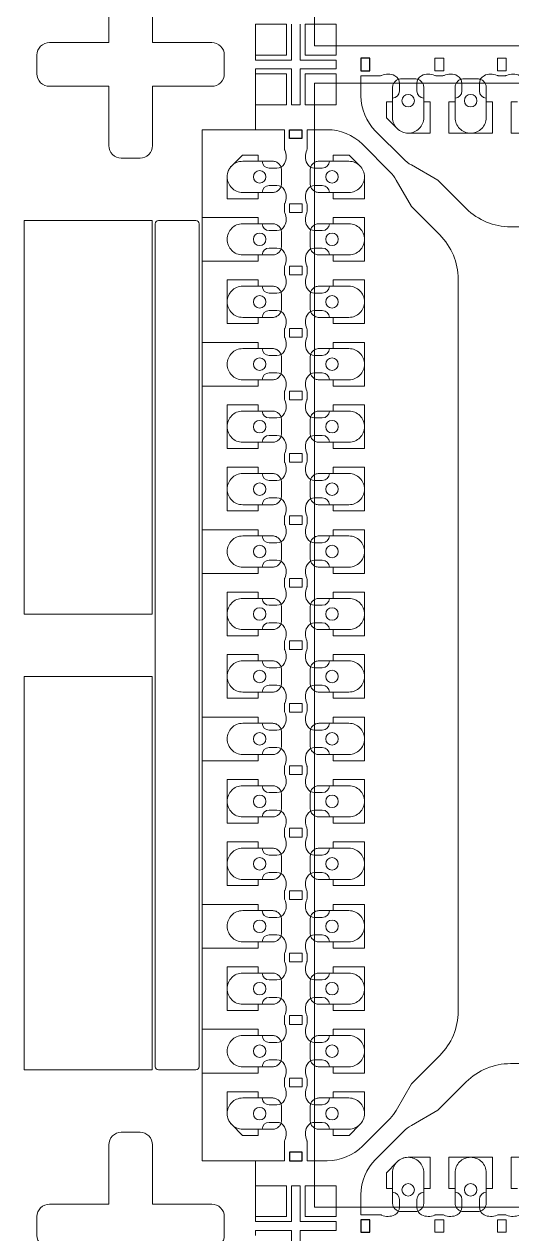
# Model space of a CAD drawing. Extents: x 0.5 to 10.25, y 0.33 to 6.92.
# Drawn here: x 1.5331 to 1.7283, y 3.7789 to 4.2632 of the extents above; entities that cross this region are included whole.
import ezdxf

# ---------------------------------------------------------------- set-up
doc = ezdxf.new("R2010")
doc.units = 0
doc.header["$LTSCALE"] = 0.006
doc.header["$MEASUREMENT"] = 0
doc.linetypes.add('CENTER', pattern=[2, 1.25, -0.25, 0.25, -0.25])
doc.linetypes.add('HIDDEN', pattern=[0.375, 0.25, -0.125])
doc.layers.get('0').update_dxf_attribs({"linetype": 'CONTINUOUS'})
for name, color, linetype in [('1', 7, 'CONTINUOUS'), ('1D', 7, 'CONTINUOUS'), ('3D', 7, 'CONTINUOUS'), ('4D', 7, 'CONTINUOUS')]:
    doc.layers.add(name, color=color, linetype=linetype)

msp = doc.modelspace()

# ---------------------------------------------------------------- linework, layer by layer
at = {"color": 0, "lineweight": 13}
for p, q in [((1.625687, 4.250795), (1.625687, 4.248795)), ((1.625687, 4.245295), (1.625687, 4.243295)), ((1.625675, 4.230918), (1.625675, 4.220942)), ((1.625664, 3.79817), (1.625664, 3.808148)), ((1.640039, 3.79817), (1.643584, 3.79817)), ((1.625687, 3.785795), (1.625687, 3.783795)), ((1.625687, 3.780295), (1.625687, 3.778295))]:
    msp.add_line(p, q, dxfattribs=at)
for points in [[(1.638062, 4.26317), (1.625687, 4.26317), (1.625687, 4.250795), (1.638062, 4.250795)], [(1.645562, 4.26317), (1.657937, 4.26317), (1.657937, 4.250795), (1.645562, 4.250795)], [(1.638062, 4.243295), (1.625687, 4.243295), (1.625687, 4.23092), (1.638062, 4.23092)], [(1.645562, 4.243295), (1.657937, 4.243295), (1.657937, 4.23092), (1.645562, 4.23092)], [(1.638062, 3.79817), (1.625687, 3.79817), (1.625687, 3.785795), (1.638062, 3.785795)], [(1.645562, 3.79817), (1.657937, 3.79817), (1.657937, 3.785795), (1.645562, 3.785795)]]:
    msp.add_lwpolyline(points, close=True, dxfattribs=at)
for points in [[(2.020872, 4.182045), (1.727751, 4.182045, -0.1989124), (1.710074, 4.189367), (1.698709, 4.200732), (1.688079, 4.206807, -0.0666615), (1.684914, 4.209224), (1.673772, 4.220365, -0.1989123), (1.667914, 4.234508), (1.667914, 4.242545), (1.675739, 4.242545, 0.113095), (1.676174, 4.242645, -0.239407), (1.681457, 4.242542, -0.2771149), (1.683312, 4.239453), (1.683312, 4.236427, -0.3991371), (1.680562, 4.233531), (1.680562, 4.232027), (1.678062, 4.232027), (1.678062, 4.225706), (1.682392, 4.221376, 0.2015828), (1.686789, 4.219545), (1.695562, 4.219545), (1.695562, 4.232027), (1.693062, 4.232027), (1.693062, 4.233531, -0.3991371), (1.690312, 4.236427), (1.690312, 4.239453, -0.2771149), (1.692166, 4.242542, -0.2394069), (1.697449, 4.242645, 0.113095), (1.697885, 4.242545), (1.700739, 4.242545, 0.113095), (1.701174, 4.242645, -0.2394069), (1.706457, 4.242542, -0.2771149), (1.708312, 4.239453), (1.708312, 4.236427, -0.3991371), (1.705562, 4.233531), (1.705562, 4.232027), (1.703062, 4.232027), (1.703062, 4.219545), (1.720562, 4.219545), (1.720562, 4.232027), (1.718062, 4.232027), (1.718062, 4.233531, -0.3991371), (1.715312, 4.236427), (1.715312, 4.239453, -0.2771149), (1.717166, 4.242542, -0.2394069), (1.722449, 4.242645, 0.113095), (1.722885, 4.242545), (1.725739, 4.242545, 0.113095), (1.726174, 4.242645, -0.2394069), (1.731457, 4.242542, -0.2771149)], [(1.604312, 4.185795), (1.626794, 4.185795), (1.626794, 4.183295), (1.628298, 4.183295, 0.3991371), (1.631194, 4.180545), (1.634219, 4.180545, 0.2771149), (1.637308, 4.182399, 0.2394069), (1.637411, 4.187682, -0.113095), (1.637312, 4.188118), (1.637312, 4.190972, -0.113095), (1.637411, 4.191407, 0.2394069), (1.637308, 4.19669, 0.2771149), (1.634219, 4.198545), (1.631194, 4.198545, 0.3991371), (1.628298, 4.195795), (1.626794, 4.195795), (1.626794, 4.193295), (1.614312, 4.193295), (1.614312, 4.202067, -0.2015828), (1.616142, 4.206464), (1.620473, 4.210795), (1.626794, 4.210795), (1.626794, 4.208295), (1.628298, 4.208295, 0.3991371), (1.631194, 4.205545), (1.634219, 4.205545, 0.2771149), (1.637308, 4.207399, 0.239407), (1.637411, 4.212682, -0.113095), (1.637312, 4.213118), (1.637312, 4.220942), (1.604312, 4.220942), (1.604312, 3.808148)], [(1.604312, 4.135795), (1.626794, 4.135795), (1.626794, 4.133295), (1.628298, 4.133295, 0.3991371), (1.631194, 4.130545), (1.634219, 4.130545, 0.2771149), (1.637308, 4.132399, 0.2394069), (1.637411, 4.137682, -0.113095), (1.637312, 4.138118), (1.637312, 4.140972, -0.113095), (1.637411, 4.141407, 0.2394069), (1.637308, 4.14669, 0.2771149), (1.634219, 4.148545), (1.631194, 4.148545, 0.3991371), (1.628298, 4.145795), (1.626794, 4.145795), (1.626794, 4.143295), (1.614312, 4.143295), (1.614312, 4.160795), (1.626794, 4.160795), (1.626794, 4.158295), (1.628298, 4.158295, 0.3991371), (1.631194, 4.155545), (1.634219, 4.155545, 0.2771149), (1.637308, 4.157399, 0.2394069), (1.637411, 4.162682, -0.113095), (1.637312, 4.163118), (1.637312, 4.165972, -0.113095), (1.637411, 4.166407, 0.2394069), (1.637308, 4.17169, 0.2771149), (1.634219, 4.173545), (1.631194, 4.173545, 0.3991371), (1.628298, 4.170795), (1.626794, 4.170795), (1.626794, 4.168295), (1.604312, 4.168295)], [(1.604312, 4.060795), (1.626794, 4.060795), (1.626794, 4.058295), (1.628298, 4.058295, 0.3991371), (1.631194, 4.055545), (1.634219, 4.055545, 0.2771149), (1.637308, 4.057399, 0.2394069), (1.637411, 4.062682, -0.113095), (1.637312, 4.063118), (1.637312, 4.065972, -0.113095), (1.637411, 4.066407, 0.2394069), (1.637308, 4.07169, 0.2771149), (1.634219, 4.073545), (1.631194, 4.073545, 0.3991371), (1.628298, 4.070795), (1.626794, 4.070795), (1.626794, 4.068295), (1.614312, 4.068295), (1.614312, 4.085795), (1.626794, 4.085795), (1.626794, 4.083295), (1.628298, 4.083295, 0.3991371), (1.631194, 4.080545), (1.634219, 4.080545, 0.2771149), (1.637308, 4.082399, 0.2394069), (1.637411, 4.087682, -0.113095), (1.637312, 4.088118), (1.637312, 4.090972, -0.113095), (1.637411, 4.091407, 0.2394069), (1.637308, 4.09669, 0.2771149), (1.634219, 4.098545), (1.631194, 4.098545, 0.3991371), (1.628298, 4.095795), (1.626794, 4.095795), (1.626794, 4.093295), (1.614312, 4.093295), (1.614312, 4.110795), (1.626794, 4.110795), (1.626794, 4.108295), (1.628298, 4.108295, 0.3991371), (1.631194, 4.105545), (1.634219, 4.105545, 0.2771149), (1.637308, 4.107399, 0.2394069), (1.637411, 4.112682, -0.113095), (1.637312, 4.113118), (1.637312, 4.115972, -0.113095), (1.637411, 4.116407, 0.2394069), (1.637308, 4.12169, 0.2771149), (1.634219, 4.123545), (1.631194, 4.123545, 0.3991371), (1.628298, 4.120795), (1.626794, 4.120795), (1.626794, 4.118295), (1.604312, 4.118295)], [(1.604312, 3.985795), (1.626794, 3.985795), (1.626794, 3.983295), (1.628298, 3.983295, 0.3991371), (1.631194, 3.980545), (1.634219, 3.980545, 0.2771149), (1.637308, 3.982399, 0.2394069), (1.637411, 3.987682, -0.113095), (1.637312, 3.988118), (1.637312, 3.990972, -0.113095), (1.637411, 3.991407, 0.2394069), (1.637308, 3.99669, 0.2771149), (1.634219, 3.998545), (1.631194, 3.998545, 0.3991371), (1.628298, 3.995795), (1.626794, 3.995795), (1.626794, 3.993295), (1.614312, 3.993295), (1.614312, 4.010795), (1.626794, 4.010795), (1.626794, 4.008295), (1.628298, 4.008295, 0.3991371), (1.631194, 4.005545), (1.634219, 4.005545, 0.2771149), (1.637308, 4.007399, 0.2394069), (1.637411, 4.012682, -0.113095), (1.637312, 4.013118), (1.637312, 4.015972, -0.113095), (1.637411, 4.016407, 0.2394069), (1.637308, 4.02169, 0.2771149), (1.634219, 4.023545), (1.631194, 4.023545, 0.3991371), (1.628298, 4.020795), (1.626794, 4.020795), (1.626794, 4.018295), (1.614312, 4.018295), (1.614312, 4.035795), (1.626794, 4.035795), (1.626794, 4.033295), (1.628298, 4.033295, 0.3991371), (1.631194, 4.030545), (1.634219, 4.030545, 0.2771149), (1.637308, 4.032399, 0.2394069), (1.637411, 4.037682, -0.113095), (1.637312, 4.038118), (1.637312, 4.040972, -0.113095), (1.637411, 4.041407, 0.2394069), (1.637308, 4.04669, 0.2771149), (1.634219, 4.048545), (1.631194, 4.048545, 0.3991371), (1.628298, 4.045795), (1.626794, 4.045795), (1.626794, 4.043295), (1.604312, 4.043295)], [(1.604312, 3.910795), (1.626794, 3.910795), (1.626794, 3.908295), (1.628298, 3.908295, 0.3991371), (1.631194, 3.905545), (1.634219, 3.905545, 0.2771149), (1.637308, 3.907399, 0.2394069), (1.637411, 3.912682, -0.113095), (1.637312, 3.913118), (1.637312, 3.915972, -0.113095), (1.637411, 3.916407, 0.2394069), (1.637308, 3.92169, 0.2771149), (1.634219, 3.923545), (1.631194, 3.923545, 0.3991371), (1.628298, 3.920795), (1.626794, 3.920795), (1.626794, 3.918295), (1.614312, 3.918295), (1.614312, 3.935795), (1.626794, 3.935795), (1.626794, 3.933295), (1.628298, 3.933295, 0.3991371), (1.631194, 3.930545), (1.634219, 3.930545, 0.2771149), (1.637308, 3.932399, 0.2394069), (1.637411, 3.937682, -0.113095), (1.637312, 3.938118), (1.637312, 3.940972, -0.113095), (1.637411, 3.941407, 0.2394069), (1.637308, 3.94669, 0.2771149), (1.634219, 3.948545), (1.631194, 3.948545, 0.3991371), (1.628298, 3.945795), (1.626794, 3.945795), (1.626794, 3.943295), (1.614312, 3.943295), (1.614312, 3.960795), (1.626794, 3.960795), (1.626794, 3.958295), (1.628298, 3.958295, 0.3991371), (1.631194, 3.955545), (1.634219, 3.955545, 0.2771149), (1.637308, 3.957399, 0.2394069), (1.637411, 3.962682, -0.113095), (1.637312, 3.963118), (1.637312, 3.965972, -0.113095), (1.637411, 3.966407, 0.2394069), (1.637308, 3.97169, 0.2771149), (1.634219, 3.973545), (1.631194, 3.973545, 0.3991371), (1.628298, 3.970795), (1.626794, 3.970795), (1.626794, 3.968295), (1.604312, 3.968295)], [(1.604312, 3.860795), (1.626794, 3.860795), (1.626794, 3.858295), (1.628298, 3.858295, 0.3991371), (1.631194, 3.855545), (1.634219, 3.855545, 0.2771149), (1.637308, 3.857399, 0.2394069), (1.637411, 3.862682, -0.113095), (1.637312, 3.863118), (1.637312, 3.865972, -0.113095), (1.637411, 3.866407, 0.2394069), (1.637308, 3.87169, 0.2771149), (1.634219, 3.873545), (1.631194, 3.873545, 0.3991371), (1.628298, 3.870795), (1.626794, 3.870795), (1.626794, 3.868295), (1.614312, 3.868295), (1.614312, 3.885795), (1.626794, 3.885795), (1.626794, 3.883295), (1.628298, 3.883295, 0.3991371), (1.631194, 3.880545), (1.634219, 3.880545, 0.2771149), (1.637308, 3.882399, 0.2394069), (1.637411, 3.887682, -0.113095), (1.637312, 3.888118), (1.637312, 3.890972, -0.113095), (1.637411, 3.891407, 0.2394069), (1.637308, 3.89669, 0.2771149), (1.634219, 3.898545), (1.631194, 3.898545, 0.3991371), (1.628298, 3.895795), (1.626794, 3.895795), (1.626794, 3.893295), (1.604312, 3.893295)], [(1.604312, 3.808148), (1.637312, 3.808148), (1.637312, 3.815972, -0.113095), (1.637411, 3.816407, 0.239407), (1.637308, 3.82169, 0.2771149), (1.634219, 3.823545), (1.631194, 3.823545, 0.3991371), (1.628298, 3.820795), (1.626794, 3.820795), (1.626794, 3.818295), (1.620473, 3.818295), (1.616142, 3.822626, -0.2015828), (1.614312, 3.827023), (1.614312, 3.835795), (1.626794, 3.835795), (1.626794, 3.833295), (1.628298, 3.833295, 0.3991371), (1.631194, 3.830545), (1.634219, 3.830545, 0.2771149), (1.637308, 3.832399, 0.2394069), (1.637411, 3.837682, -0.113095), (1.637312, 3.838118), (1.637312, 3.840972, -0.113095), (1.637411, 3.841407, 0.2394069), (1.637308, 3.84669, 0.2771149), (1.634219, 3.848545), (1.631194, 3.848545, 0.3991371), (1.628298, 3.845795), (1.626794, 3.845795), (1.626794, 3.843295), (1.604312, 3.843295)], [(2.020872, 3.847045), (1.727751, 3.847045, 0.1989124), (1.710074, 3.839723), (1.698709, 3.828358), (1.688079, 3.822283, 0.0666615), (1.684914, 3.819866), (1.673772, 3.808724, 0.1989123), (1.667914, 3.794582), (1.667914, 3.786545), (1.675739, 3.786545, -0.113095), (1.676174, 3.786445, 0.239407), (1.681457, 3.786548, 0.2771149), (1.683312, 3.789637), (1.683312, 3.792663, 0.3991371), (1.680562, 3.795559), (1.680562, 3.797063), (1.678062, 3.797063), (1.678062, 3.803384), (1.682392, 3.807714, -0.2015828), (1.686789, 3.809545), (1.695562, 3.809545), (1.695562, 3.797063), (1.693062, 3.797063), (1.693062, 3.795559, 0.3991371), (1.690312, 3.792663), (1.690312, 3.789637, 0.2771149), (1.692166, 3.786548, 0.2394069), (1.697449, 3.786445, -0.113095), (1.697885, 3.786545), (1.700739, 3.786545, -0.113095), (1.701174, 3.786445, 0.2394069), (1.706457, 3.786548, 0.2771149), (1.708312, 3.789637), (1.708312, 3.792663, 0.3991371), (1.705562, 3.795559), (1.705562, 3.797063), (1.703062, 3.797063), (1.703062, 3.809545), (1.720562, 3.809545), (1.720562, 3.797063), (1.718062, 3.797063), (1.718062, 3.795559, 0.3991371), (1.715312, 3.792663), (1.715312, 3.789637, 0.2771149), (1.717166, 3.786548, 0.2394069), (1.722449, 3.786445, -0.113095), (1.722885, 3.786545), (1.725739, 3.786545, -0.113095), (1.726174, 3.786445, 0.2394069), (1.731457, 3.786548, 0.2771149)]]:
    msp.add_lwpolyline(points, format="xyb", dxfattribs=at)
for points in [[(1.730562, 4.232027), (1.728062, 4.232027), (1.728062, 4.219545), (1.745562, 4.219545)], [(1.730562, 3.797063), (1.728062, 3.797063), (1.728062, 3.809545), (1.745562, 3.809545)]]:
    msp.add_lwpolyline(points, dxfattribs=at)
msp.add_lwpolyline([(1.68205, 4.200778), (1.688125, 4.190148), (1.699489, 4.178783, -0.1989124), (1.706812, 4.161105), (1.706812, 3.867985, -0.1989124), (1.699489, 3.850307), (1.688125, 3.838942), (1.68205, 3.828312, -0.0666615), (1.679633, 3.825147), (1.668491, 3.814005, -0.1989123), (1.654349, 3.808148), (1.646312, 3.808148), (1.646312, 3.815972, 0.113095), (1.646212, 3.816407, -0.239407), (1.646315, 3.82169, -0.2771149), (1.649404, 3.823545), (1.65243, 3.823545, -0.3991371), (1.655326, 3.820795), (1.65683, 3.820795), (1.65683, 3.818295), (1.663151, 3.818295), (1.667481, 3.822626, 0.2015828), (1.669312, 3.827023), (1.669312, 3.835795), (1.65683, 3.835795), (1.65683, 3.833295), (1.655326, 3.833295, -0.3991371), (1.65243, 3.830545), (1.649404, 3.830545, -0.2771149), (1.646315, 3.832399, -0.2394069), (1.646212, 3.837682, 0.113095), (1.646312, 3.838118), (1.646312, 3.840972, 0.113095), (1.646212, 3.841407, -0.2394069), (1.646315, 3.84669, -0.2771149), (1.649404, 3.848545), (1.65243, 3.848545, -0.3991371), (1.655326, 3.845795), (1.65683, 3.845795), (1.65683, 3.843295), (1.669312, 3.843295), (1.669312, 3.860795), (1.65683, 3.860795), (1.65683, 3.858295), (1.655326, 3.858295, -0.3991371), (1.65243, 3.855545), (1.649404, 3.855545, -0.2771149), (1.646315, 3.857399, -0.2394069), (1.646212, 3.862682, 0.113095), (1.646312, 3.863118), (1.646312, 3.865972, 0.113095), (1.646212, 3.866407, -0.2394069), (1.646315, 3.87169, -0.2771149), (1.649404, 3.873545), (1.65243, 3.873545, -0.3991371), (1.655326, 3.870795), (1.65683, 3.870795), (1.65683, 3.868295), (1.669312, 3.868295), (1.669312, 3.885795), (1.65683, 3.885795), (1.65683, 3.883295), (1.655326, 3.883295, -0.3991371), (1.65243, 3.880545), (1.649404, 3.880545, -0.2771149), (1.646315, 3.882399, -0.2394069), (1.646212, 3.887682, 0.113095), (1.646312, 3.888118), (1.646312, 3.890972, 0.113095), (1.646212, 3.891407, -0.2394069), (1.646315, 3.89669, -0.2771149), (1.649404, 3.898545), (1.65243, 3.898545, -0.3991371), (1.655326, 3.895795), (1.65683, 3.895795), (1.65683, 3.893295), (1.669312, 3.893295), (1.669312, 3.910795), (1.65683, 3.910795), (1.65683, 3.908295), (1.655326, 3.908295, -0.3991371), (1.65243, 3.905545), (1.649404, 3.905545, -0.2771149), (1.646315, 3.907399, -0.2394069), (1.646212, 3.912682, 0.113095), (1.646312, 3.913118), (1.646312, 3.915972, 0.113095), (1.646212, 3.916407, -0.2394069), (1.646315, 3.92169, -0.2771149), (1.649404, 3.923545), (1.65243, 3.923545, -0.3991371), (1.655326, 3.920795), (1.65683, 3.920795), (1.65683, 3.918295), (1.669312, 3.918295), (1.669312, 3.935795), (1.65683, 3.935795), (1.65683, 3.933295), (1.655326, 3.933295, -0.3991371), (1.65243, 3.930545), (1.649404, 3.930545, -0.2771149), (1.646315, 3.932399, -0.2394069), (1.646212, 3.937682, 0.113095), (1.646312, 3.938118), (1.646312, 3.940972, 0.113095), (1.646212, 3.941407, -0.2394069), (1.646315, 3.94669, -0.2771149), (1.649404, 3.948545), (1.65243, 3.948545, -0.3991371), (1.655326, 3.945795), (1.65683, 3.945795), (1.65683, 3.943295), (1.669312, 3.943295), (1.669312, 3.960795), (1.65683, 3.960795), (1.65683, 3.958295), (1.655326, 3.958295, -0.3991371), (1.65243, 3.955545), (1.649404, 3.955545, -0.2771149), (1.646315, 3.957399, -0.2394069), (1.646212, 3.962682, 0.113095), (1.646312, 3.963118), (1.646312, 3.965972, 0.113095), (1.646212, 3.966407, -0.2394069), (1.646315, 3.97169, -0.2771149), (1.649404, 3.973545), (1.65243, 3.973545, -0.3991371), (1.655326, 3.970795), (1.65683, 3.970795), (1.65683, 3.968295), (1.669312, 3.968295), (1.669312, 3.985795), (1.65683, 3.985795), (1.65683, 3.983295), (1.655326, 3.983295, -0.3991371), (1.65243, 3.980545), (1.649404, 3.980545, -0.2771149), (1.646315, 3.982399, -0.2394069), (1.646212, 3.987682, 0.113095), (1.646312, 3.988118), (1.646312, 3.990972, 0.113095), (1.646212, 3.991407, -0.2394069), (1.646315, 3.99669, -0.2771149), (1.649404, 3.998545), (1.65243, 3.998545, -0.3991371), (1.655326, 3.995795), (1.65683, 3.995795), (1.65683, 3.993295), (1.669312, 3.993295), (1.669312, 4.010795), (1.65683, 4.010795), (1.65683, 4.008295), (1.655326, 4.008295, -0.3991371), (1.65243, 4.005545), (1.649404, 4.005545, -0.2771149), (1.646315, 4.007399, -0.2394069), (1.646212, 4.012682, 0.113095), (1.646312, 4.013118), (1.646312, 4.015972, 0.113095), (1.646212, 4.016407, -0.2394069), (1.646315, 4.02169, -0.2771149), (1.649404, 4.023545), (1.65243, 4.023545, -0.3991371), (1.655326, 4.020795), (1.65683, 4.020795), (1.65683, 4.018295), (1.669312, 4.018295), (1.669312, 4.035795), (1.65683, 4.035795), (1.65683, 4.033295), (1.655326, 4.033295, -0.3991371), (1.65243, 4.030545), (1.649404, 4.030545, -0.2771149), (1.646315, 4.032399, -0.2394069), (1.646212, 4.037682, 0.113095), (1.646312, 4.038118), (1.646312, 4.040972, 0.113095), (1.646212, 4.041407, -0.2394069), (1.646315, 4.04669, -0.2771149), (1.649404, 4.048545), (1.65243, 4.048545, -0.3991371), (1.655326, 4.045795), (1.65683, 4.045795), (1.65683, 4.043295), (1.669312, 4.043295), (1.669312, 4.060795), (1.65683, 4.060795), (1.65683, 4.058295), (1.655326, 4.058295, -0.3991371), (1.65243, 4.055545), (1.649404, 4.055545, -0.2771149), (1.646315, 4.057399, -0.2394069), (1.646212, 4.062682, 0.113095), (1.646312, 4.063118), (1.646312, 4.065972, 0.113095), (1.646212, 4.066407, -0.2394069), (1.646315, 4.07169, -0.2771149), (1.649404, 4.073545), (1.65243, 4.073545, -0.3991371), (1.655326, 4.070795), (1.65683, 4.070795), (1.65683, 4.068295), (1.669312, 4.068295), (1.669312, 4.085795), (1.65683, 4.085795), (1.65683, 4.083295), (1.655326, 4.083295, -0.3991371), (1.65243, 4.080545), (1.649404, 4.080545, -0.2771149), (1.646315, 4.082399, -0.2394069), (1.646212, 4.087682, 0.113095), (1.646312, 4.088118), (1.646312, 4.090972, 0.113095), (1.646212, 4.091407, -0.2394069), (1.646315, 4.09669, -0.2771149), (1.649404, 4.098545), (1.65243, 4.098545, -0.3991371), (1.655326, 4.095795), (1.65683, 4.095795), (1.65683, 4.093295), (1.669312, 4.093295), (1.669312, 4.110795), (1.65683, 4.110795), (1.65683, 4.108295), (1.655326, 4.108295, -0.3991371), (1.65243, 4.105545), (1.649404, 4.105545, -0.2771149), (1.646315, 4.107399, -0.2394069), (1.646212, 4.112682, 0.113095), (1.646312, 4.113118), (1.646312, 4.115972, 0.113095), (1.646212, 4.116407, -0.2394069), (1.646315, 4.12169, -0.2771149), (1.649404, 4.123545), (1.65243, 4.123545, -0.3991371), (1.655326, 4.120795), (1.65683, 4.120795), (1.65683, 4.118295), (1.669312, 4.118295), (1.669312, 4.135795), (1.65683, 4.135795), (1.65683, 4.133295), (1.655326, 4.133295, -0.3991371), (1.65243, 4.130545), (1.649404, 4.130545, -0.2771149), (1.646315, 4.132399, -0.2394069), (1.646212, 4.137682, 0.113095), (1.646312, 4.138118), (1.646312, 4.140972, 0.113095), (1.646212, 4.141407, -0.2394069), (1.646315, 4.14669, -0.2771149), (1.649404, 4.148545), (1.65243, 4.148545, -0.3991371), (1.655326, 4.145795), (1.65683, 4.145795), (1.65683, 4.143295), (1.669312, 4.143295), (1.669312, 4.160795), (1.65683, 4.160795), (1.65683, 4.158295), (1.655326, 4.158295, -0.3991371), (1.65243, 4.155545), (1.649404, 4.155545, -0.2771149), (1.646315, 4.157399, -0.2394069), (1.646212, 4.162682, 0.113095), (1.646312, 4.163118), (1.646312, 4.165972, 0.113095), (1.646212, 4.166407, -0.2394069), (1.646315, 4.17169, -0.2771149), (1.649404, 4.173545), (1.65243, 4.173545, -0.3991371), (1.655326, 4.170795), (1.65683, 4.170795), (1.65683, 4.168295), (1.669312, 4.168295), (1.669312, 4.185795), (1.65683, 4.185795), (1.65683, 4.183295), (1.655326, 4.183295, -0.3991371), (1.65243, 4.180545), (1.649404, 4.180545, -0.2771149), (1.646315, 4.182399, -0.2394069), (1.646212, 4.187682, 0.113095), (1.646312, 4.188118), (1.646312, 4.190972, 0.113095), (1.646212, 4.191407, -0.2394069), (1.646315, 4.19669, -0.2771149), (1.649404, 4.198545), (1.65243, 4.198545, -0.3991371), (1.655326, 4.195795), (1.65683, 4.195795), (1.65683, 4.193295), (1.669312, 4.193295), (1.669312, 4.202067, 0.2015828), (1.667481, 4.206464), (1.663151, 4.210795), (1.65683, 4.210795), (1.65683, 4.208295), (1.655326, 4.208295, -0.3991371), (1.65243, 4.205545), (1.649404, 4.205545, -0.2771149), (1.646315, 4.207399, -0.239407), (1.646212, 4.212682, 0.113095), (1.646312, 4.213118), (1.646312, 4.220942), (1.654349, 4.220942, -0.1989123), (1.668491, 4.215084), (1.679633, 4.203943, -0.0666615)], format="xyb", close=True, dxfattribs=at)
for centre in [(1.686812, 4.232545), (1.711812, 4.232545), (1.627312, 4.202045), (1.656312, 4.202045), (1.627312, 4.177045), (1.656312, 4.177045), (1.627312, 4.152045), (1.656312, 4.152045), (1.627312, 4.127045), (1.656312, 4.127045), (1.627312, 4.102045), (1.656312, 4.102045), (1.627312, 4.077045), (1.656312, 4.077045), (1.627312, 4.052045), (1.656312, 4.052045), (1.627312, 4.027045), (1.656312, 4.027045), (1.627312, 4.002045), (1.656312, 4.002045), (1.627312, 3.977045), (1.656312, 3.977045), (1.627312, 3.952045), (1.656312, 3.952045), (1.627312, 3.927045), (1.656312, 3.927045), (1.627312, 3.902045), (1.656312, 3.902045), (1.627312, 3.877045), (1.656312, 3.877045), (1.627312, 3.852045), (1.656312, 3.852045), (1.627312, 3.827045), (1.656312, 3.827045), (1.686812, 3.796545), (1.711812, 3.796545)]:
    msp.add_circle(centre, 0.0025, dxfattribs=at)
at = {"layer": '1', "lineweight": 13}
for points in [[(1.613187, 4.243295, -0.4142136), (1.608187, 4.238295), (1.584437, 4.238295), (1.584437, 4.214545, -0.4142136), (1.579437, 4.209545), (1.571937, 4.209545, -0.4142136), (1.566937, 4.214545), (1.566937, 4.238295), (1.543187, 4.238295, -0.4142136), (1.538187, 4.243295), (1.538187, 4.250795, -0.4142136), (1.543187, 4.255795), (1.566937, 4.255795), (1.566937, 4.279545, -0.4142136), (1.571937, 4.284545), (1.579437, 4.284545, -0.4142136), (1.584437, 4.279545), (1.584437, 4.255795), (1.608187, 4.255795, -0.4142136), (1.613187, 4.250795)], [(1.613187, 3.778295, -0.4142136), (1.608187, 3.773295), (1.584437, 3.773295), (1.584437, 3.749545, -0.4142136), (1.579437, 3.744545), (1.571937, 3.744545, -0.4142136), (1.566937, 3.749545), (1.566937, 3.773295), (1.543187, 3.773295, -0.4142136), (1.538187, 3.778295), (1.538187, 3.785795, -0.4142136), (1.543187, 3.790795), (1.566937, 3.790795), (1.566937, 3.814545, -0.4142136), (1.571937, 3.819545), (1.579437, 3.819545, -0.4142136), (1.584437, 3.814545), (1.584437, 3.790795), (1.608187, 3.790795, -0.4142136), (1.613187, 3.785795)]]:
    msp.add_lwpolyline(points, format="xyb", close=True, dxfattribs=at)
for points in [[(1.533062, 4.027045), (1.584312, 4.027045), (1.584312, 4.184545), (1.533062, 4.184545)], [(1.533062, 4.002045), (1.584312, 4.002045), (1.584312, 3.844545), (1.533062, 3.844545)]]:
    msp.add_lwpolyline(points, close=True, dxfattribs=at)
at = {"layer": '1D', "linetype": 'CENTER', "lineweight": 13, "ltscale": 70}
msp.add_lwpolyline([(2.099312, 4.254545), (1.649312, 4.254545), (1.649312, 4.704545), (2.099312, 4.704545)], close=True, dxfattribs=at)
at = {"layer": '1D'}
for points in [[(1.667914, 4.249545), (1.667914, 4.244545), (1.671414, 4.244545), (1.671414, 4.249545)], [(1.639289, 4.22092), (1.644289, 4.22092), (1.644289, 4.21742), (1.639289, 4.21742)], [(1.639312, 3.808148), (1.644312, 3.808148), (1.644312, 3.811648), (1.639312, 3.811648)], [(1.667914, 3.784545), (1.667914, 3.779545), (1.671414, 3.779545), (1.671414, 3.784545)]]:
    msp.add_lwpolyline(points, close=True, dxfattribs=at)
at = {"layer": '1D', "color": 0, "lineweight": 13}
for points in [[(1.69754, 4.249545), (1.69754, 4.244545), (1.70104, 4.244545), (1.70104, 4.249545)], [(1.72254, 4.249545), (1.72254, 4.244545), (1.72604, 4.244545), (1.72604, 4.249545)], [(1.639312, 4.191317), (1.644312, 4.191317), (1.644312, 4.187817), (1.639312, 4.187817)], [(1.639312, 4.166317), (1.644312, 4.166317), (1.644312, 4.162817), (1.639312, 4.162817)], [(1.639312, 4.141317), (1.644312, 4.141317), (1.644312, 4.137817), (1.639312, 4.137817)], [(1.639312, 4.116317), (1.644312, 4.116317), (1.644312, 4.112817), (1.639312, 4.112817)], [(1.639312, 4.091317), (1.644312, 4.091317), (1.644312, 4.087817), (1.639312, 4.087817)], [(1.639312, 4.066317), (1.644312, 4.066317), (1.644312, 4.062817), (1.639312, 4.062817)], [(1.639312, 4.041317), (1.644312, 4.041317), (1.644312, 4.037817), (1.639312, 4.037817)], [(1.639302, 4.016305), (1.644302, 4.016308), (1.644305, 4.012808), (1.639305, 4.012805)], [(1.639312, 3.987773), (1.644312, 3.987773), (1.644312, 3.991273), (1.639312, 3.991273)], [(1.639312, 3.962773), (1.644312, 3.962773), (1.644312, 3.966273), (1.639312, 3.966273)], [(1.639312, 3.937773), (1.644312, 3.937773), (1.644312, 3.941273), (1.639312, 3.941273)], [(1.639312, 3.912773), (1.644312, 3.912773), (1.644312, 3.916273), (1.639312, 3.916273)], [(1.639312, 3.887773), (1.644312, 3.887773), (1.644312, 3.891273), (1.639312, 3.891273)], [(1.639312, 3.862773), (1.644312, 3.862773), (1.644312, 3.866273), (1.639312, 3.866273)], [(1.639312, 3.837773), (1.644312, 3.837773), (1.644312, 3.841273), (1.639312, 3.841273)]]:
    msp.add_lwpolyline(points, close=True, dxfattribs=at)
for points in [[(1.69754, 3.779545), (1.69754, 3.784545), (1.70104, 3.784545), (1.70104, 3.779545)], [(1.72254, 3.779545), (1.72604, 3.779545), (1.72604, 3.784545)], [(1.72254, 3.779545), (1.72254, 3.784545), (1.72604, 3.784545)], [(1.69754, 3.779545), (1.70104, 3.779545)]]:
    msp.add_lwpolyline(points, dxfattribs=at)
at = {"layer": '3D', "color": 0, "linetype": 'CENTER', "lineweight": 13, "ltscale": 70}
for p, q in [((1.649312, 3.789545), (1.649312, 4.239545)), ((1.649312, 4.239545), (2.099312, 4.239545)), ((2.099312, 3.789545), (1.649312, 3.789545))]:
    msp.add_line(p, q, dxfattribs=at)
at = {"layer": '3D', "color": 0, "linetype": 'HIDDEN', "lineweight": 13, "ltscale": 10}
for points in [[(1.640039, 4.26317), (1.640039, 4.248795), (1.625687, 4.248795)], [(1.625687, 4.245295), (1.640039, 4.245295), (1.640039, 4.23092), (1.641834, 4.23092), (1.643584, 4.23092), (1.643584, 4.245295), (1.657937, 4.245295), (1.657937, 4.248795), (1.643584, 4.248795), (1.643584, 4.26317)], [(1.640039, 3.79817), (1.640039, 3.783795), (1.625687, 3.783795)], [(1.625687, 3.780295), (1.640039, 3.780295), (1.640039, 3.76592), (1.641834, 3.76592), (1.643584, 3.76592), (1.643584, 3.780295), (1.657937, 3.780295), (1.657937, 3.783795), (1.643584, 3.783795), (1.643584, 3.79817)]]:
    msp.add_lwpolyline(points, dxfattribs=at)
at = {"layer": '3D', "color": 0, "linetype": 'HIDDEN', "lineweight": 13, "ltscale": 40}
for points in [[(1.680562, 4.225795), (1.680562, 4.237795, -0.4142134), (1.684062, 4.241295), (1.689562, 4.241295, -0.4142132), (1.693062, 4.237795), (1.693062, 4.225795, -0.9999997)], [(1.705562, 4.225795), (1.705562, 4.237795, -0.4142134), (1.709062, 4.241295), (1.714562, 4.241295, -0.4142132), (1.718062, 4.237795), (1.718062, 4.225795, -0.9999997)], [(1.620562, 4.208295), (1.632562, 4.208295, -0.4142134), (1.636062, 4.204795), (1.636062, 4.199295, -0.4142132), (1.632562, 4.195795), (1.620562, 4.195795, -0.9999997)], [(1.663062, 4.208295), (1.651062, 4.208295, 0.4142134), (1.647562, 4.204795), (1.647562, 4.199295, 0.4142132), (1.651062, 4.195795), (1.663062, 4.195795, 0.9999997)], [(1.620562, 4.183295), (1.632562, 4.183295, -0.4142134), (1.636062, 4.179795), (1.636062, 4.174295, -0.4142132), (1.632562, 4.170795), (1.620562, 4.170795, -0.9999997)], [(1.663062, 4.183295), (1.651062, 4.183295, 0.4142134), (1.647562, 4.179795), (1.647562, 4.174295, 0.4142132), (1.651062, 4.170795), (1.663062, 4.170795, 0.9999997)], [(1.620562, 4.158295), (1.632562, 4.158295, -0.4142134), (1.636062, 4.154795), (1.636062, 4.149295, -0.4142132), (1.632562, 4.145795), (1.620562, 4.145795, -0.9999997)], [(1.663062, 4.158295), (1.651062, 4.158295, 0.4142134), (1.647562, 4.154795), (1.647562, 4.149295, 0.4142132), (1.651062, 4.145795), (1.663062, 4.145795, 0.9999997)], [(1.620562, 4.133295), (1.632562, 4.133295, -0.4142134), (1.636062, 4.129795), (1.636062, 4.124295, -0.4142132), (1.632562, 4.120795), (1.620562, 4.120795, -0.9999997)], [(1.663062, 4.133295), (1.651062, 4.133295, 0.4142134), (1.647562, 4.129795), (1.647562, 4.124295, 0.4142132), (1.651062, 4.120795), (1.663062, 4.120795, 0.9999997)], [(1.620562, 4.108295), (1.632562, 4.108295, -0.4142134), (1.636062, 4.104795), (1.636062, 4.099295, -0.4142132), (1.632562, 4.095795), (1.620562, 4.095795, -0.9999997)], [(1.663062, 4.108295), (1.651062, 4.108295, 0.4142134), (1.647562, 4.104795), (1.647562, 4.099295, 0.4142132), (1.651062, 4.095795), (1.663062, 4.095795, 0.9999997)], [(1.620562, 4.083295), (1.632562, 4.083295, -0.4142134), (1.636062, 4.079795), (1.636062, 4.074295, -0.4142132), (1.632562, 4.070795), (1.620562, 4.070795, -0.9999997)], [(1.663062, 4.083295), (1.651062, 4.083295, 0.4142134), (1.647562, 4.079795), (1.647562, 4.074295, 0.4142132), (1.651062, 4.070795), (1.663062, 4.070795, 0.9999997)], [(1.620562, 4.058295), (1.632562, 4.058295, -0.4142134), (1.636062, 4.054795), (1.636062, 4.049295, -0.4142132), (1.632562, 4.045795), (1.620562, 4.045795, -0.9999997)], [(1.663062, 4.058295), (1.651062, 4.058295, 0.4142134), (1.647562, 4.054795), (1.647562, 4.049295, 0.4142132), (1.651062, 4.045795), (1.663062, 4.045795, 0.9999997)], [(1.620562, 4.033295), (1.632562, 4.033295, -0.4142134), (1.636062, 4.029795), (1.636062, 4.024295, -0.4142132), (1.632562, 4.020795), (1.620562, 4.020795, -0.9999997)], [(1.663062, 4.033295), (1.651062, 4.033295, 0.4142134), (1.647562, 4.029795), (1.647562, 4.024295, 0.4142132), (1.651062, 4.020795), (1.663062, 4.020795, 0.9999997)], [(1.620562, 3.995795), (1.632562, 3.995795, 0.4142134), (1.636062, 3.999295), (1.636062, 4.004795, 0.4142132), (1.632562, 4.008295), (1.620562, 4.008295, 0.9999997)], [(1.663062, 3.995795), (1.651062, 3.995795, -0.4142134), (1.647562, 3.999295), (1.647562, 4.004795, -0.4142132), (1.651062, 4.008295), (1.663062, 4.008295, -0.9999997)], [(1.620562, 3.970795), (1.632562, 3.970795, 0.4142134), (1.636062, 3.974295), (1.636062, 3.979795, 0.4142132), (1.632562, 3.983295), (1.620562, 3.983295, 0.9999997)], [(1.663062, 3.970795), (1.651062, 3.970795, -0.4142134), (1.647562, 3.974295), (1.647562, 3.979795, -0.4142132), (1.651062, 3.983295), (1.663062, 3.983295, -0.9999997)], [(1.620562, 3.945795), (1.632562, 3.945795, 0.4142134), (1.636062, 3.949295), (1.636062, 3.954795, 0.4142132), (1.632562, 3.958295), (1.620562, 3.958295, 0.9999997)], [(1.663062, 3.945795), (1.651062, 3.945795, -0.4142134), (1.647562, 3.949295), (1.647562, 3.954795, -0.4142132), (1.651062, 3.958295), (1.663062, 3.958295, -0.9999997)], [(1.620562, 3.920795), (1.632562, 3.920795, 0.4142134), (1.636062, 3.924295), (1.636062, 3.929795, 0.4142132), (1.632562, 3.933295), (1.620562, 3.933295, 0.9999997)], [(1.663062, 3.920795), (1.651062, 3.920795, -0.4142134), (1.647562, 3.924295), (1.647562, 3.929795, -0.4142132), (1.651062, 3.933295), (1.663062, 3.933295, -0.9999997)], [(1.620562, 3.895795), (1.632562, 3.895795, 0.4142134), (1.636062, 3.899295), (1.636062, 3.904795, 0.4142132), (1.632562, 3.908295), (1.620562, 3.908295, 0.9999997)], [(1.663062, 3.895795), (1.651062, 3.895795, -0.4142134), (1.647562, 3.899295), (1.647562, 3.904795, -0.4142132), (1.651062, 3.908295), (1.663062, 3.908295, -0.9999997)], [(1.620562, 3.870795), (1.632562, 3.870795, 0.4142134), (1.636062, 3.874295), (1.636062, 3.879795, 0.4142132), (1.632562, 3.883295), (1.620562, 3.883295, 0.9999997)], [(1.663062, 3.870795), (1.651062, 3.870795, -0.4142134), (1.647562, 3.874295), (1.647562, 3.879795, -0.4142132), (1.651062, 3.883295), (1.663062, 3.883295, -0.9999997)], [(1.620562, 3.845795), (1.632562, 3.845795, 0.4142134), (1.636062, 3.849295), (1.636062, 3.854795, 0.4142132), (1.632562, 3.858295), (1.620562, 3.858295, 0.9999997)], [(1.663062, 3.845795), (1.651062, 3.845795, -0.4142134), (1.647562, 3.849295), (1.647562, 3.854795, -0.4142132), (1.651062, 3.858295), (1.663062, 3.858295, -0.9999997)], [(1.620562, 3.820795), (1.632562, 3.820795, 0.4142134), (1.636062, 3.824295), (1.636062, 3.829795, 0.4142132), (1.632562, 3.833295), (1.620562, 3.833295, 0.9999997)], [(1.663062, 3.820795), (1.651062, 3.820795, -0.4142134), (1.647562, 3.824295), (1.647562, 3.829795, -0.4142132), (1.651062, 3.833295), (1.663062, 3.833295, -0.9999997)], [(1.680562, 3.803295), (1.680562, 3.791295, 0.4142134), (1.684062, 3.787795), (1.689562, 3.787795, 0.4142132), (1.693062, 3.791295), (1.693062, 3.803295, 0.9999997)], [(1.705562, 3.803295), (1.705562, 3.791295, 0.4142134), (1.709062, 3.787795), (1.714562, 3.787795, 0.4142132), (1.718062, 3.791295), (1.718062, 3.803295, 0.9999997)]]:
    msp.add_lwpolyline(points, format="xyb", close=True, dxfattribs=at)
at = {"layer": '4D', "color": 5, "lineweight": 13}
msp.add_lwpolyline([(1.585562, 4.183275, -0.4142136), (1.586832, 4.184545), (1.601792, 4.184545, -0.4142136), (1.603062, 4.183275), (1.603062, 3.845815, -0.4142136), (1.601792, 3.844545), (1.586832, 3.844545, -0.4142136), (1.585562, 3.845815)], format="xyb", close=True, dxfattribs=at)

doc.saveas('drawing.dxf')
